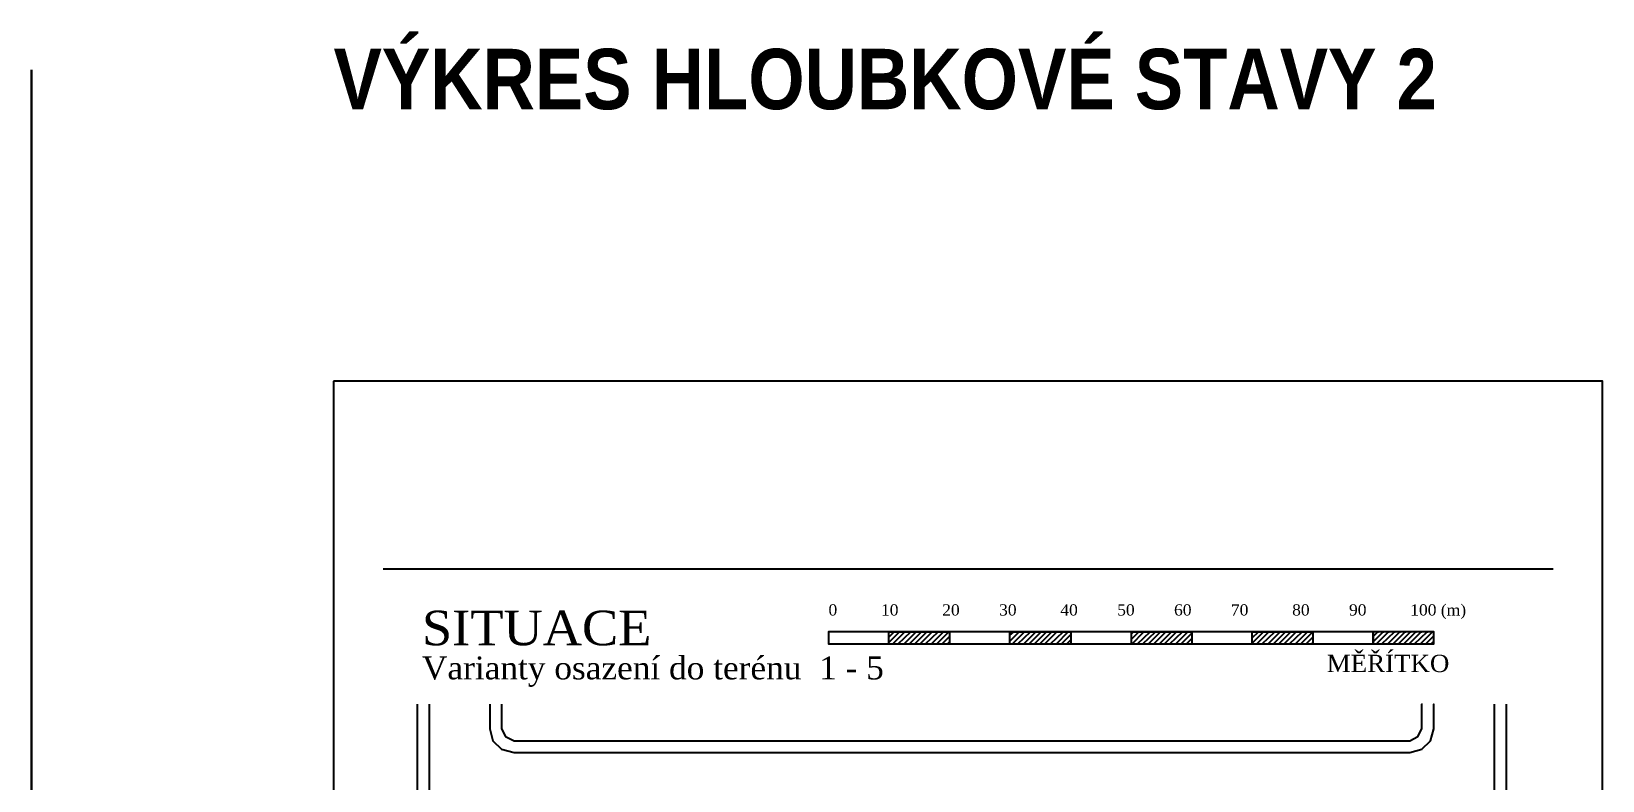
# Model space of a CAD drawing. Header units: millimetres. Extents: x -51 to 2999949, y -1641567 to 415040.
# Drawn here: x 1189949 to 1449949, y 289869 to 413883 of the extents above; entities that cross this region are included whole.
import ezdxf

# ---------------------------------------------------------------- set-up
doc = ezdxf.new("R2010")
doc.units = ezdxf.units.MM
doc.header["$LTSCALE"] = 75
doc.header["$MEASUREMENT"] = 0
doc.layers.get('0').update_dxf_attribs({"linetype": 'CONTINUOUS'})
doc.layers.add('dělící čára', color=140, linetype='CONTINUOUS', lineweight=30)
doc.layers.add('ZEMINA', color=7, linetype='CONTINUOUS')
doc.styles.add('názvy výkresů', font='ariblk.ttf', dxfattribs={"width": 0.75, "height": 10000})
doc.styles.add('TIMESNEWROMAN', font='times.ttf')

msp = doc.modelspace()

# ---------------------------------------------------------------- linework, layer by layer
msp.add_line((1248166.6185, 324920.1745), (1441752.1823, 324920.1745))
msp.add_lwpolyline([(1239948.9938, 356001.2066), (1239948.9938, 59001.2066), (1449948.9938, 59001.2066), (1449948.9938, 356001.2066)], close=True)
for points in [[(1321851.0381, 312523.7166), (1331855.6645, 312523.7166), (1331855.6645, 314478.346), (1341860.2843, 314478.346), (1341860.2843, 312523.7166), (1351864.9041, 312523.7166), (1351864.9041, 314478.346), (1361972.395, 314478.346), (1361972.395, 312523.7166), (1371977.0279, 312523.7166), (1371977.0279, 314478.346), (1381981.6346, 314478.346), (1381981.6346, 312523.7166), (1391986.2675, 312523.7166), (1391986.2675, 314478.346), (1401990.8873, 314478.346), (1401990.8873, 312523.7166), (1411995.5072, 312523.7166), (1411995.5072, 314478.346), (1321851.0381, 314478.346), (1321851.0381, 312523.7166), (1412098.3783, 312523.7166)], [(1331855.6645, 313603.8893), (1332730.1081, 314478.346), (1332832.9792, 314478.346)], [(1331855.6645, 312729.4588), (1333604.5386, 314478.346), (1333707.4097, 314478.346)], [(1332498.635, 312523.7166), (1334478.9821, 314478.346), (1334607.5841, 314478.346)], [(1333398.7964, 312523.7166), (1335482.0146, 314478.346), (1335584.8857, 314478.346)], [(1334376.098, 312523.7166), (1336356.4582, 314478.346), (1336459.3293, 314478.346)], [(1335250.5546, 312523.7166), (1337230.9018, 314478.346), (1337359.4906, 314478.346)], [(1336150.7029, 312523.7166), (1338105.3322, 314478.346), (1338233.9211, 314478.346)], [(1337025.1465, 312523.7166), (1339005.4936, 314478.346), (1339108.3778, 314478.346)], [(1337899.5901, 312523.7166), (1339982.8083, 314478.346), (1340085.6794, 314478.346)], [(1338876.8916, 312523.7166), (1340857.2519, 314478.346), (1340985.8407, 314478.346)], [(1339777.0661, 312523.7166), (1341757.4132, 314478.346), (1341860.2843, 314478.346)], [(1340651.4966, 312523.7166), (1341860.2843, 313732.5044), (1341963.1554, 313732.5044)], [(1341525.9402, 312523.7166), (1341860.2843, 312832.3299), (1341963.1554, 312832.3299)], [(1351864.9041, 313938.2466), (1352507.8746, 314478.346), (1352636.4766, 314478.346)], [(1351864.9041, 312960.9188), (1353408.036, 314478.346), (1353510.9071, 314478.346)], [(1352302.1194, 312523.7166), (1354282.4665, 314478.346), (1354385.3507, 314478.346)], [(1353176.5629, 312523.7166), (1355259.7942, 314478.346), (1355388.3831, 314478.346)], [(1354179.5954, 312523.7166), (1356159.9425, 314478.346), (1356262.8136, 314478.346)], [(1355054.039, 312523.7166), (1357034.3861, 314478.346), (1357137.2703, 314478.346)], [(1355928.4825, 312523.7166), (1357908.8297, 314478.346), (1358011.7008, 314478.346)], [(1356802.913, 312523.7166), (1358783.2602, 314478.346), (1358886.1443, 314478.346)], [(1357677.3566, 312523.7166), (1359657.7168, 314478.346), (1359786.3057, 314478.346)], [(1358577.518, 312523.7166), (1360660.7362, 314478.346), (1360763.6073, 314478.346)], [(1359554.8326, 312523.7166), (1361535.1798, 314478.346), (1361638.064, 314478.346)], [(1360429.2762, 312523.7166), (1361972.395, 314041.1177), (1362075.2792, 314041.1177)], [(1361303.7067, 312523.7166), (1361972.395, 313166.6872), (1362075.2792, 313166.6872)], [(1371977.0279, 314169.7065), (1372311.359, 314478.346), (1372414.2432, 314478.346)], [(1371977.0279, 313269.5583), (1373185.8156, 314478.346), (1373288.6867, 314478.346)], [(1372079.899, 312523.7166), (1374060.2461, 314478.346), (1374188.835, 314478.346)], [(1372980.0473, 312523.7166), (1375063.2786, 314478.346), (1375166.1628, 314478.346)], [(1373854.5039, 312523.7166), (1375937.7222, 314478.346), (1376040.5933, 314478.346)], [(1374831.8055, 312523.7166), (1376812.1527, 314478.346), (1376915.0368, 314478.346)], [(1375706.2491, 312523.7166), (1377686.6093, 314478.346), (1377815.1982, 314478.346)], [(1376606.4105, 312523.7166), (1378586.7576, 314478.346), (1378689.6287, 314478.346)], [(1377480.841, 312523.7166), (1379461.2012, 314478.346), (1379564.0723, 314478.346)], [(1378355.2976, 312523.7166), (1380438.5158, 314478.346), (1380567.1047, 314478.346)], [(1379332.5992, 312523.7166), (1381312.9463, 314478.346), (1381441.5483, 314478.346)], [(1380232.7737, 312523.7166), (1381981.6346, 314272.6038), (1382084.5188, 314272.6038)], [(1381107.2041, 312523.7166), (1381981.6346, 313398.1471), (1382084.5188, 313398.1471)], [(1391986.2675, 314375.4749), (1392089.1386, 314478.346), (1392217.7275, 314478.346)], [(1391986.2675, 313501.0182), (1392989.3, 314478.346), (1393092.1842, 314478.346)], [(1391986.2675, 312626.5877), (1393863.7436, 314478.346), (1393966.6147, 314478.346)], [(1392757.8269, 312523.7166), (1394738.1741, 314478.346), (1394841.0452, 314478.346)], [(1393632.2705, 312523.7166), (1395715.5018, 314478.346), (1395844.0907, 314478.346)], [(1394635.303, 312523.7166), (1396615.6501, 314478.346), (1396718.5212, 314478.346)], [(1395509.7465, 312523.7166), (1397490.0937, 314478.346), (1397592.9778, 314478.346)], [(1396384.1901, 312523.7166), (1398364.5372, 314478.346), (1398467.4083, 314478.346)], [(1397258.6206, 312523.7166), (1399238.9677, 314478.346), (1399341.8388, 314478.346)], [(1398133.0642, 312523.7166), (1400242.0133, 314478.346), (1400344.8844, 314478.346)], [(1399136.0966, 312523.7166), (1401116.4438, 314478.346), (1401219.3149, 314478.346)], [(1400010.5402, 312523.7166), (1401990.8873, 314478.346), (1402093.7715, 314478.346)], [(1400884.9838, 312523.7166), (1401990.8873, 313603.8893), (1402093.7715, 313603.8893)], [(1401785.1321, 312523.7166), (1401990.8873, 312729.4588), (1402093.7715, 312729.4588)], [(1411995.5072, 312523.7166), (1422000.127, 312523.7166), (1422000.127, 314478.346), (1411995.5072, 314478.346), (1411995.5072, 312523.7166), (1412098.3783, 312523.7166)], [(1411995.5072, 313732.5044), (1412767.0666, 314478.346), (1412869.9507, 314478.346)], [(1411995.5072, 312832.3299), (1413641.5101, 314478.346), (1413744.3943, 314478.346)], [(1412535.6066, 312523.7166), (1414515.9537, 314478.346), (1414644.5426, 314478.346)], [(1413435.7549, 312523.7166), (1415518.9862, 314478.346), (1415621.8703, 314478.346)], [(1414413.0826, 312523.7166), (1416393.4297, 314478.346), (1416496.3008, 314478.346)], [(1415287.5131, 312523.7166), (1417267.8602, 314478.346), (1417396.4622, 314478.346)], [(1416187.6745, 312523.7166), (1418142.3038, 314478.346), (1418270.9058, 314478.346)], [(1417062.118, 312523.7166), (1419042.4652, 314478.346), (1419145.3363, 314478.346)], [(1417936.5485, 312523.7166), (1419916.8957, 314478.346), (1420019.7798, 314478.346)], [(1418811.0052, 312523.7166), (1420894.2234, 314478.346), (1421022.8123, 314478.346)], [(1419814.0246, 312523.7166), (1421794.3717, 314478.346), (1421897.2559, 314478.346)], [(1420688.4681, 312523.7166), (1422000.127, 313835.3755), (1422103.0111, 313835.3755)], [(1421562.9117, 312523.7166), (1422000.127, 312960.9188), (1422103.0111, 312960.9188)], [(1253799.0401, 302519.0837), (1253799.0401, 206459.2977), (1253901.9177, 206459.2977)], [(1255779.3872, 302519.0837), (1255779.3872, 206459.2977), (1255882.2648, 206459.2977)], [(1265784.0135, 302519.0837), (1265784.0135, 298455.5184), (1266324.1064, 296475.1713), (1267764.3607, 295060.6413), (1269847.5854, 294494.8241), (1418039.4327, 294494.8241), (1420019.7798, 295060.6413), (1421460.0406, 296475.1713), (1422000.127, 298455.5184), (1422000.127, 302519.0837), (1422103.0111, 302519.0837)], [(1267764.3607, 302519.0837), (1267764.3607, 298455.5184), (1268407.3312, 297143.8596), (1269847.5854, 296475.1713), (1418039.4327, 296475.1713), (1419351.0915, 297143.8596), (1420019.7798, 298455.5184), (1420019.7798, 302519.0837), (1420122.664, 302519.0837)], [(1432004.7468, 302519.0837), (1432004.7468, 206459.2977), (1432107.6179, 206459.2977)], [(1433985.0939, 302519.0837), (1433985.0939, 206459.2977), (1434087.9781, 206459.2977)]]:
    msp.add_lwpolyline(points)
at = {"layer": 'dělící čára'}
msp.add_line((1189948.9938, 407501.2066), (1189948.9938, -692498.7934), dxfattribs=at)

# ---------------------------------------------------------------- texts
at = {"attachment_point": 7, "style": 'TIMESNEWROMAN'}
for s, insert, char_height, width in [('\\W1.04;SITUACE', (1254570.606, 312189.4902), 5726.351254, 39233.210613), ('\\W1.03;0\\~\\~\\~\\~\\~\\~\\~\\~\\~\\~10\\~\\~\\~\\~\\~\\~\\~\\~\\~\\~20\\~\\~\\~\\~\\~\\~\\~\\~\\~30\\~\\~\\~\\~\\~\\~\\~\\~\\~\\~40\\~\\~\\~\\~\\~\\~\\~\\~\\~50\\~\\~\\~\\~\\~\\~\\~\\~\\~60\\~\\~\\~\\~\\~\\~\\~\\~\\~70\\~\\~\\~\\~\\~\\~\\~\\~\\~\\~80\\~\\~\\~\\~\\~\\~\\~\\~\\~90\\~\\~\\~\\~\\~\\~\\~\\~\\~\\~100\\~(m)', (1321851.0381, 316587.4128), 1861.0337746, 104185.902222), ('\\W1.02;Varianty\\~osazení\\~do\\~terénu\\~\\~1\\~-\\~5', (1254570.606, 305373.9922), 3793.664797, 76615.213946), ('\\W1.03;MĚŘÍTKO', (1404305.5786, 307791.5676), 2863.160702, 21087.585931)]:
    msp.add_mtext(s, dxfattribs=dict(at, insert=insert, char_height=char_height, width=width))
at = {"layer": 'ZEMINA', "insert": (1239948.9938, 411001.2066), "char_height": 10000, "attachment_point": 1, "style": 'názvy výkresů'}
msp.add_mtext_dynamic_manual_height_columns('VÝKRES HLOUBKOVÉ STAVY 2', width=183031.750957, gutter_width=50000, heights=[0], dxfattribs=at)

doc.saveas('drawing.dxf')
